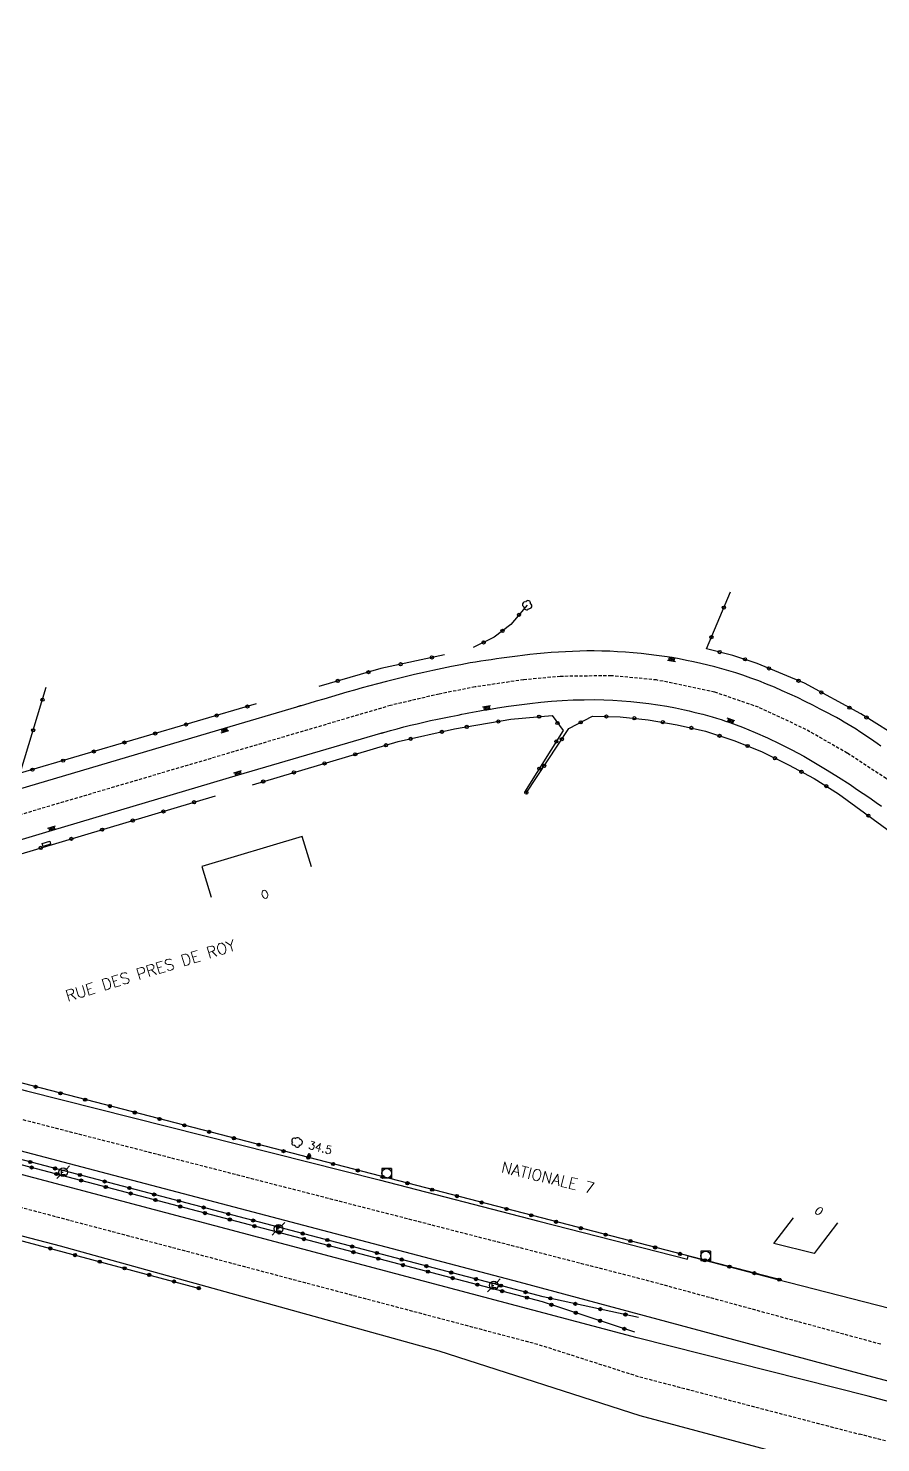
# Model space of a CAD drawing. Header units: millimetres. Extents: x 107999 to 109001, y 146999 to 148001.
# Drawn here: x 108647.6 to 108780.8, y 147631.8 to 147852.7 of the extents above; entities that cross this region are included whole.
import ezdxf
from ezdxf.enums import TextEntityAlignment as Align

# ---------------------------------------------------------------- set-up
doc = ezdxf.new("R2010")
doc.units = ezdxf.units.MM
doc.linetypes.add('DASHED', pattern=[0.75, 0.5, -0.25])
doc.layers.get('0').update_dxf_attribs({"linetype": 'CONTINUOUS'})
for name, color, linetype in [('W0001', 6, 'DASHED'), ('W0008', 7, 'CONTINUOUS'), ('W0100', 7, 'CONTINUOUS'), ('W0300', 7, 'CONTINUOUS'), ('W0322', 7, 'CONTINUOUS'), ('W0402', 7, 'CONTINUOUS'), ('W0420', 7, 'CONTINUOUS'), ('W0471', 7, 'CONTINUOUS'), ('W0851', 7, 'CONTINUOUS'), ('W0984', 7, 'CONTINUOUS'), ('W0989', 7, 'CONTINUOUS'), ('W0991', 7, 'CONTINUOUS')]:
    doc.layers.add(name, color=color, linetype=linetype)
doc.styles.get("Standard").update_dxf_attribs({"font": 'romans.shx', "width": 0.85})

# ---------------------------------------------------------------- blocks, each defined once
blk = doc.blocks.new('t322o')
at = {"color": 0, "linetype": 'Continuous'}
for radius in [0.25, 0.15]:
    blk.add_circle((0, 0), radius, dxfattribs=at)
blk = doc.blocks.new('T471')
for p, q in [((-0.333334, 0.333334), (-0.333334, -0.333334)), ((-0.333334, 0.333334), (0.333334, 0.333334)), ((-0.333334, 0), (0, 0)), ((0.500001, 0.500001), (1.000002, 1.000002)), ((-0.500001, -0.500001), (-1.000002, -1.000002)), ((-0.333334, -0.333334), (0.333334, -0.333334))]:
    blk.add_line(p, q)
blk.add_ellipse((0, 0), major_axis=(0.471405, 0.471405), ratio=1, start_param=5.4977871438, end_param=11.780972451)
blk = doc.blocks.new('T300')
for p, q in [((-0.8, 0.51), (-0.86, 0.34)), ((-0.86, 0.34), (-0.86, 0.17)), ((-0.86, 0.17), (-0.74, 0.06)), ((-0.69, 0.63), (-0.8, 0.51)), ((-0.8, -0.06), (-0.74, 0.06)), ((-0.74, 0.06), (-0.69, 0.11)), ((-0.57, 0.69), (-0.69, 0.63)), ((-0.46, 0.69), (-0.57, 0.69)), ((-0.29, 0.63), (-0.46, 0.69)), ((-0.29, 0.63), (-0.17, 0.74)), ((-0.23, 0.57), (-0.29, 0.63)), ((-0.17, 0.74), (-0.06, 0.8)), ((-0.06, 0.8), (0.06, 0.8)), ((0.06, 0.8), (0.23, 0.74)), ((0.23, 0.74), (0.34, 0.63)), ((0.34, 0.63), (0.4, 0.51)), ((0.46, 0.46), (0.34, 0.46)), ((0.4, 0.51), (0.4, 0.46)), ((0.57, 0.4), (0.46, 0.46)), ((0.57, 0.4), (0.69, 0.29)), ((0.69, 0.29), (0.74, 0.17)), ((0.74, 0.06), (0.69, -0.17)), ((0.74, 0.17), (0.74, 0.06)), ((-0.8, -0.17), (-0.8, -0.06)), ((-0.8, -0.23), (-0.8, -0.17)), ((-0.74, -0.34), (-0.8, -0.23)), ((-0.69, -0.4), (-0.74, -0.34)), ((-0.51, -0.46), (-0.69, -0.4)), ((-0.4, -0.46), (-0.51, -0.46)), ((-0.4, -0.46), (-0.34, -0.46)), ((-0.34, -0.46), (-0.34, -0.4)), ((-0.34, -0.51), (-0.34, -0.46)), ((-0.29, -0.63), (-0.34, -0.51)), ((-0.17, -0.74), (-0.29, -0.63)), ((-0.06, -0.8), (-0.17, -0.74)), ((0.06, -0.8), (-0.06, -0.8)), ((0.17, -0.74), (0.06, -0.8)), ((0.23, -0.69), (0.17, -0.74)), ((0.29, -0.46), (0.23, -0.46)), ((0.29, -0.63), (0.23, -0.69)), ((0.46, -0.4), (0.29, -0.46)), ((0.34, -0.51), (0.29, -0.63)), ((0.34, -0.51), (0.34, -0.46)), ((0.57, -0.34), (0.46, -0.4)), ((0.63, -0.29), (0.57, -0.34)), ((0.69, -0.17), (0.63, -0.29))]:
    blk.add_line(p, q)
blk = doc.blocks.new('T851')
for p, q in [((-0.25, -0.15), (0, 0.32)), ((0, 0.32), (0.25, -0.15)), ((-0.25, -0.15), (0.25, -0.15))]:
    blk.add_line(p, q)
for major_axis in [(-0.106, 0.106), (-0.0354, 0.0354), (-0.0236, 0.0236)]:
    blk.add_ellipse((0, 0), major_axis=major_axis, ratio=1, start_param=3.926991, end_param=10.210176)
blk = doc.blocks.new('T420')
for p, q in [((0.75, 0.75), (-0.75, 0.75)), ((-0.75, 0.75), (-0.75, -0.75)), ((0.75, 0.75), (0.75, -0.75)), ((0.75, -0.75), (-0.75, -0.75))]:
    blk.add_line(p, q)
blk.add_ellipse((0, 0), major_axis=(-0.53, 0.53), ratio=1, start_param=3.926991, end_param=10.210176)

msp = doc.modelspace()

# ---------------------------------------------------------------- linework, layer by layer
at = {"layer": 'W0001'}
msp.add_line((109000, 147575.03), (108777.44, 147633.17), dxfattribs=at)
at = {"layer": 'W0001', "flags": 128}
for points in [[(108780.81, 147647.19), (108744.43, 147657.11), (108610.89, 147691.47), (108037.37, 147842.97), (108003.21, 147851.85), (108000, 147852.68)], [(108000, 147838.65), (108062.49, 147823.11), (108504.78, 147706.11), (108727.25, 147647.19), (108742.97, 147642.16), (108777.44, 147633.17)]]:
    msp.add_lwpolyline(points, dxfattribs=at)
at = {"layer": 'W0001'}
msp.add_lwpolyline([(108863.24, 147660.36), (108850.72, 147677.83), (108846.7, 147683.34), (108842.09, 147688.45), (108836.54, 147693.12), (108803.84, 147718.62), (108781.68, 147735.52), (108775.59, 147739.48), (108769.13, 147743.2), (108761.72, 147746.66), (108754.87, 147749.02), (108745.8, 147750.92), (108738.72, 147751.59), (108730.75, 147751.48), (108725.02, 147750.95), (108717.42, 147749.83), (108711.81, 147748.72), (108704.23, 147746.95), (108629.78, 147724.98)], dxfattribs=at)
at = {"layer": 'W0008', "flags": 128}
for points in [[(108032.69, 147850.34), (108032.59, 147849.45), (108145.74, 147819.65), (108161.37, 147815.45), (108161.34, 147815.04), (108210.66, 147801.8), (108210.76, 147802.23), (108275.5, 147785.4), (108275.35, 147784.92), (108304.14, 147777.2), (108364.08, 147761.16), (108401.15, 147751.3), (108443.39, 147740.23), (108497.47, 147726.06), (108547.93, 147712.76), (108594.42, 147700.62), (108647.34, 147686.75), (108702.45, 147672.86), (108727.4, 147666.41), (108750.61, 147660.49), (108750.74, 147660.98), (108764.54, 147657.35), (108782.16, 147652.82)], [(108779.57, 147642.05), (108724.31, 147656.87), (108000, 147847.37)], [(108778.86, 147639.08), (108742.75, 147648.22), (108000, 147845.06)], [(108000, 147831.56), (108001.19, 147831.41), (108019.73, 147826.73), (108152.12, 147793.96), (108201.21, 147781.42), (108201.09, 147780.94), (108266.69, 147763.57), (108266.82, 147764.01), (108305.44, 147754), (108368.68, 147737.25), (108424.62, 147722.35), (108486.56, 147706.07), (108542.92, 147691.31), (108590.14, 147678.86), (108652.59, 147662.57), (108711.76, 147646.16), (108743.18, 147636.09), (108776.02, 147627.27)]]:
    msp.add_lwpolyline(points, dxfattribs=at)
at = {"layer": 'W0008'}
for points in [[(108780.81, 147740.61), (108780.27, 147740.98), (108779.73, 147741.36), (108779.19, 147741.73), (108778.64, 147742.11), (108778.1, 147742.47), (108777.55, 147742.84), (108776.95, 147743.22), (108776.35, 147743.61), (108775.74, 147743.97), (108775.12, 147744.33), (108774.51, 147744.69), (108773.88, 147745.05), (108773.26, 147745.39), (108772.62, 147745.72), (108771.99, 147746.06), (108771.36, 147746.39), (108771.36, 147746.39), (108770.18, 147746.98), (108769, 147747.58), (108767.8, 147748.16), (108766.61, 147748.72), (108765.41, 147749.25), (108764.2, 147749.78), (108762.98, 147750.28), (108761.75, 147750.77), (108760.52, 147751.22), (108759.27, 147751.66), (108758.19, 147752.02), (108757.1, 147752.34), (108756.01, 147752.67), (108754.91, 147752.97), (108753.8, 147753.25), (108752.7, 147753.52), (108751.58, 147753.77), (108750.46, 147753.98), (108749.34, 147754.2), (108748.21, 147754.41), (108748.21, 147754.41), (108747.01, 147754.59), (108745.79, 147754.77), (108744.58, 147754.92), (108743.36, 147755.06), (108742.14, 147755.17), (108740.92, 147755.28), (108739.7, 147755.34), (108738.48, 147755.41), (108737.25, 147755.44), (108736.03, 147755.45), (108734.91, 147755.45), (108733.79, 147755.42), (108732.67, 147755.39), (108731.55, 147755.33), (108730.44, 147755.27), (108729.32, 147755.19), (108728.2, 147755.09), (108727.09, 147754.98), (108725.97, 147754.88), (108724.86, 147754.75), (108724.04, 147754.66), (108723.22, 147754.55), (108722.4, 147754.44), (108721.58, 147754.33), (108720.77, 147754.22), (108719.95, 147754.09), (108719.13, 147753.97), (108718.31, 147753.84), (108717.5, 147753.7), (108716.69, 147753.58), (108715.22, 147753.31), (108713.76, 147753.03), (108712.3, 147752.73), (108710.84, 147752.42), (108709.4, 147752.11), (108707.95, 147751.77), (108706.5, 147751.42), (108705.05, 147751.06), (108703.61, 147750.69), (108702.17, 147750.31), (108700.98, 147750), (108699.78, 147749.67), (108698.59, 147749.33), (108697.39, 147749), (108696.2, 147748.66), (108695.01, 147748.31), (108693.81, 147747.95), (108692.62, 147747.61), (108691.44, 147747.27), (108690.25, 147746.91), (108690.18, 147746.89), (108690.11, 147746.86), (108690.04, 147746.84), (108689.97, 147746.83), (108689.91, 147746.8), (108689.84, 147746.78), (108689.77, 147746.77), (108689.7, 147746.73), (108689.62, 147746.72), (108689.55, 147746.7)], [(108689.55, 147746.7), (108678.22, 147743.34), (108630.91, 147729.33)], [(108702.67, 147742.59), (108702.72, 147742.61), (108702.77, 147742.62), (108702.82, 147742.64), (108702.87, 147742.66), (108702.92, 147742.66), (108702.97, 147742.67), (108703.02, 147742.69), (108703.06, 147742.7), (108703.12, 147742.72), (108703.16, 147742.73), (108704.2, 147743.03), (108705.24, 147743.31), (108706.29, 147743.58), (108707.34, 147743.84), (108708.38, 147744.09), (108709.44, 147744.34), (108710.49, 147744.58), (108711.55, 147744.8), (108712.6, 147745.02), (108713.66, 147745.23), (108713.66, 147745.23), (108714.23, 147745.34), (108714.78, 147745.45), (108715.34, 147745.56), (108715.91, 147745.67), (108716.47, 147745.78), (108717.03, 147745.89), (108717.59, 147745.98), (108718.16, 147746.09), (108718.72, 147746.19), (108719.28, 147746.28), (108720.95, 147746.56), (108722.63, 147746.81), (108724.31, 147747.05), (108726, 147747.27), (108727.68, 147747.44), (108729.38, 147747.59), (108731.06, 147747.72), (108732.76, 147747.8), (108734.45, 147747.84), (108736.14, 147747.86), (108737.55, 147747.83), (108738.96, 147747.77), (108740.38, 147747.69), (108741.78, 147747.56), (108743.19, 147747.42), (108744.59, 147747.25), (108745.98, 147747.05), (108747.38, 147746.81), (108748.77, 147746.55), (108750.15, 147746.27), (108750.87, 147746.09), (108751.59, 147745.92), (108752.3, 147745.75), (108753.02, 147745.56), (108753.73, 147745.36), (108754.45, 147745.16), (108755.15, 147744.95), (108755.86, 147744.73), (108756.55, 147744.5), (108757.26, 147744.27), (108757.26, 147744.27), (108759.23, 147743.53), (108761.2, 147742.73), (108763.12, 147741.89), (108765.03, 147740.97), (108766.91, 147740.02), (108768.78, 147739), (108770.62, 147737.95), (108772.44, 147736.86), (108774.23, 147735.73), (108776.02, 147734.59), (108776.84, 147734.03), (108777.67, 147733.48), (108778.49, 147732.92), (108779.31, 147732.36), (108780.12, 147731.8), (108780.94, 147731.22)], [(108702.67, 147742.59), (108680.44, 147736.06), (108651.36, 147727.42), (108630.32, 147721.14)], [(109000, 147584.45), (108978.79, 147590.07), (108917.99, 147605.86), (108901.46, 147608.77), (108900.89, 147608.52), (108888.28, 147611.31), (108854.21, 147620.36), (108851.49, 147622.89), (108822.13, 147630.89), (108779.57, 147642.05)], [(109000, 147580.44), (108979.55, 147585.8), (108910.89, 147604.27), (108888.41, 147610.16), (108853.38, 147619.34), (108820.74, 147627.99), (108778.86, 147639.08)]]:
    msp.add_lwpolyline(points, dxfattribs=at)
at = {"layer": 'W0100'}
msp.add_lwpolyline([(108691.86, 147721.72), (108690.42, 147726.5), (108674.75, 147721.81), (108676.19, 147717.02)], dxfattribs=at)
at = {"layer": 'W0100', "flags": 128}
msp.add_lwpolyline([(108774.07, 147666.16), (108771.04, 147662.18), (108770.42, 147661.36), (108764.13, 147662.95), (108767.16, 147666.93)], dxfattribs=at)
at = {"layer": 'W0300'}
for centre, radius, start, end in [((108725.24, 147762.7), 0.402, 76.5043, 243.435), ((108725.45, 147762.27), 0.394, 166.2392, 331.9275), ((108725.7, 147762.92), 0.402, 346.5043, 154.44), ((108725.91, 147762.47), 0.402, 256.5043, 63.435)]:
    msp.add_arc(centre, radius, start, end, dxfattribs=at)
at = {"layer": 'W0322', "flags": 128}
for points in [[(108765.34, 147657.18), (108594, 147701.58), (108549.33, 147713.23), (108493.56, 147727.69), (108303.93, 147777.86), (108259.69, 147790.65), (108227.26, 147799.19), (108209.88, 147802.67), (108161.41, 147815.61), (108033.82, 147849.32), (108030.75, 147851.94)], [(108742.98, 147651.39), (108728.07, 147654.6), (108720.18, 147656.69), (108301.25, 147766.72), (108000, 147846.3)], [(108742.41, 147649.06), (108727.94, 147653.83), (108310.81, 147763.39), (108000, 147845.48)], [(108012.69, 147828.2), (108019.41, 147826.61), (108024.06, 147827.3), (108152.06, 147793.44), (108267.24, 147763.27), (108305.3, 147753.35), (108546.68, 147689.91), (108589.88, 147678.52), (108674.59, 147655.86)]]:
    msp.add_lwpolyline(points, dxfattribs=at)
at = {"layer": 'W0322'}
for points in [[(108797.81, 147742.05), (108794.14, 147740.42), (108790.27, 147739.77), (108788.21, 147739.78), (108784.52, 147741.39), (108777.69, 147745.64), (108768.88, 147750.41), (108761.51, 147753.5), (108757.71, 147754.77), (108753.59, 147755.77), (108757.32, 147764.66)], [(108725.58, 147762.59), (108723.03, 147759.61), (108720.41, 147757.59), (108717.14, 147755.98)], [(108712.64, 147754.86), (108702.7, 147752.7), (108693.02, 147749.92)], [(108683.22, 147747.19), (108646.35, 147736.36), (108650.44, 147749.8)], [(108682.63, 147734.56), (108705.42, 147741.3), (108714.2, 147743.27), (108723.04, 147744.78), (108729.45, 147745.39), (108731.17, 147743.02), (108725.17, 147733.39)], [(108725.39, 147733.25), (108732.1, 147743.33), (108735.77, 147745.27), (108740.12, 147745.19), (108744.5, 147744.7), (108749.02, 147743.94), (108753.42, 147742.94), (108757.84, 147741.48), (108762.16, 147739.77), (108766.42, 147737.66), (108770.42, 147735.53), (108774.2, 147733.16), (108788.56, 147722.66), (108816.67, 147698.94), (108807.05, 147682.78)], [(108646.32, 147708.06), (108628.48, 147718.42), (108676.88, 147732.81)]]:
    msp.add_lwpolyline(points, dxfattribs=at)
for centre, radius in [((108756.3, 147762.22), 0.25), ((108724.3, 147761.09), 0.25), ((108721.72, 147758.59), 0.25), ((108754.36, 147757.61), 0.25), ((108718.77, 147756.78), 0.25), ((108755.65, 147755.27), 0.25), ((108705.8, 147753.38), 0.25), ((108710.69, 147754.44), 0.25), ((108759.61, 147754.14), 0.25), ((108763.35, 147752.72), 0.25), ((108695.98, 147750.78), 0.25), ((108700.78, 147752.14), 0.25), ((108767.97, 147750.8), 0.25), ((108771.53, 147748.98), 0.25), ((108649.84, 147747.84), 0.25), ((108681.86, 147746.78), 0.25), ((108775.93, 147746.59), 0.25), ((108672.26, 147743.97), 0.25), ((108677.06, 147745.38), 0.247), ((108716.13, 147743.59), 0.25), ((108721.06, 147744.44), 0.25), ((108727.46, 147745.2), 0.25), ((108730.31, 147744.2), 0.25), ((108733.93, 147744.3), 0.25), ((108737.95, 147745.22), 0.247), ((108742.31, 147744.95), 0.25), ((108746.76, 147744.33), 0.25), ((108778.59, 147745.08), 0.264), ((108648.39, 147743.06), 0.25), ((108667.46, 147742.56), 0.25), ((108707.37, 147741.73), 0.25), ((108712.25, 147742.83), 0.25), ((108730.99, 147741.67), 0.25), ((108751.22, 147743.44), 0.25), ((108755.63, 147742.2), 0.25), ((108657.87, 147739.75), 0.25), ((108662.66, 147741.16), 0.25), ((108698.71, 147739.31), 0.25), ((108703.51, 147740.73), 0.247), ((108730.12, 147741.31), 0.25), ((108760, 147740.62), 0.25), ((108653.07, 147738.33), 0.25), ((108693.91, 147737.89), 0.25), ((108727.47, 147737.08), 0.25), ((108728.22, 147737.5), 0.25), ((108764.29, 147738.7), 0.25), ((108648.27, 147736.92), 0.25), ((108684.33, 147735.06), 0.25), ((108689.12, 147736.48), 0.25), ((108768.42, 147736.59), 0.25), ((108725.45, 147733.34), 0.25), ((108772.31, 147734.34), 0.25), ((108668.74, 147730.39), 0.25), ((108673.53, 147731.83), 0.25), ((108663.95, 147728.97), 0.25), ((108778.88, 147729.73), 0.247), ((108654.36, 147726.12), 0.25), ((108659.16, 147727.55), 0.25), ((108649.57, 147724.7), 0.25)]:
    msp.add_circle(centre, radius, dxfattribs=at)
at = {"layer": 'W0402'}
for points in [[(108747.51, 147754), (108748.77, 147753.81), (108748.77, 147753.81)], [(108747.72, 147753.97), (108747.79, 147754.47)], [(108747.93, 147753.94), (108748, 147754.44)], [(108748.14, 147753.91), (108748.21, 147754.41)], [(108748.35, 147753.88), (108748.43, 147754.38)], [(108748.56, 147753.84), (108748.64, 147754.33)], [(108719.84, 147746.88), (108718.58, 147746.67), (108718.58, 147746.67)], [(108718.78, 147746.7), (108718.86, 147746.22)], [(108718.99, 147746.75), (108719.07, 147746.25)], [(108719.2, 147746.78), (108719.28, 147746.28)], [(108719.41, 147746.81), (108719.49, 147746.31)], [(108719.62, 147746.84), (108719.7, 147746.34)], [(108758.03, 147744.52), (108756.84, 147744.95), (108756.84, 147744.95)], [(108757.02, 147744.88), (108756.85, 147744.41)], [(108757.23, 147744.8), (108757.05, 147744.33)], [(108757.43, 147744.73), (108757.26, 147744.27)], [(108757.63, 147744.66), (108757.46, 147744.19)], [(108757.83, 147744.58), (108757.66, 147744.11)], [(108677.75, 147742.67), (108678.97, 147743.05), (108678.97, 147743.05)], [(108677.95, 147742.73), (108677.81, 147743.22)], [(108678.16, 147742.8), (108678.02, 147743.28)], [(108678.37, 147742.86), (108678.22, 147743.34)], [(108678.57, 147742.92), (108678.43, 147743.41)], [(108678.77, 147742.98), (108678.63, 147743.45)], [(108680.91, 147736.72), (108679.69, 147736.38), (108679.69, 147736.38)], [(108679.88, 147736.42), (108680.02, 147735.95)], [(108680.09, 147736.48), (108680.23, 147736)], [(108680.3, 147736.55), (108680.44, 147736.06)], [(108680.5, 147736.61), (108680.64, 147736.12)], [(108680.71, 147736.67), (108680.84, 147736.19)], [(108651.83, 147728.09), (108650.61, 147727.72), (108650.61, 147727.72)], [(108650.81, 147727.78), (108650.95, 147727.3)], [(108651.02, 147727.84), (108651.16, 147727.36)], [(108651.22, 147727.91), (108651.36, 147727.42)], [(108651.42, 147727.97), (108651.57, 147727.48)], [(108651.63, 147728.03), (108651.77, 147727.55)]]:
    msp.add_lwpolyline(points, dxfattribs=at)
at = {"layer": 'W0471'}
msp.add_lwpolyline([(108650.98, 147725.77), (108651.12, 147725.28), (108649.93, 147724.92), (108649.79, 147725.41), (108650.98, 147725.77)], dxfattribs=at)

# ---------------------------------------------------------------- block references
at = {"layer": 'W0300'}
msp.add_blockref('T300', (108689.67, 147678.7), dxfattribs=at)
at = {"layer": 'W0322'}
for p, rotation in [((108648.77, 147687.39), 165.4739272128569), ((108652.65, 147686.38), 165.4739272128569), ((108656.52, 147685.38), 165.4739272128569), ((108660.39, 147684.38), 165.4739272128569), ((108664.26, 147683.37), 165.4739272128569), ((108668.14, 147682.37), 165.4739272128569), ((108672.01, 147681.37), 165.4739272128569), ((108675.88, 147680.36), 165.4739272128569), ((108679.75, 147679.36), 165.4739272128569), ((108683.62, 147678.36), 165.4739272128569), ((108687.5, 147677.35), 165.4739272128569), ((108647.94, 147675.66), 165.2833489930991), ((108691.37, 147676.35), 165.4739272128569), ((108695.24, 147675.35), 165.4739272128569), ((108648.15, 147674.79), 165.283941537551), ((108651.81, 147674.65), 165.2833489930991), ((108652.02, 147673.77), 165.283941537551), ((108655.68, 147673.63), 165.2833489930991), ((108699.11, 147674.34), 165.4739272128569), ((108702.98, 147673.34), 165.4739272128569), ((108655.89, 147672.76), 165.283941537551), ((108659.55, 147672.61), 165.2833489930991), ((108659.75, 147671.74), 165.283941537551), ((108663.42, 147671.6), 165.2833489930991), ((108663.62, 147670.73), 165.283941537551), ((108706.86, 147672.34), 165.4739272128569), ((108710.73, 147671.33), 165.4739272128569), ((108667.28, 147670.58), 165.2833489930991), ((108667.49, 147669.71), 165.283941537551), ((108671.15, 147669.57), 165.2833489930991), ((108671.36, 147668.69), 165.283941537551), ((108675.02, 147668.55), 165.2833489930991), ((108714.6, 147670.33), 165.4739272128569), ((108718.47, 147669.33), 165.4739272128569), ((108675.23, 147667.68), 165.283941537551), ((108678.89, 147667.53), 165.2833489930991), ((108679.1, 147666.66), 165.283941537551), ((108682.76, 147666.52), 165.2833489930991), ((108722.35, 147668.32), 165.4739272128569), ((108726.22, 147667.32), 165.4739272128569), ((108730.09, 147666.32), 165.4739272128569), ((108682.97, 147665.64), 165.283941537551), ((108686.63, 147665.5), 165.2833489930991), ((108686.84, 147664.63), 165.283941537551), ((108690.5, 147664.48), 165.2833489930991), ((108733.96, 147665.31), 165.4739272128569), ((108737.83, 147664.31), 165.4739272128569), ((108651.06, 147662.16), 345.029518530058), ((108690.71, 147663.61), 165.283941537551), ((108694.37, 147663.47), 165.2833489930991), ((108694.57, 147662.6), 165.283941537551), ((108698.23, 147662.45), 165.2833489930991), ((108741.71, 147663.31), 165.4739272128569), ((108745.58, 147662.31), 165.4739272128569), ((108654.93, 147661.12), 345.029518530058), ((108658.79, 147660.09), 345.029518530058), ((108698.44, 147661.58), 165.283941537551), ((108702.1, 147661.44), 165.2833489930991), ((108702.31, 147660.56), 165.283941537551), ((108705.97, 147660.42), 165.2833489930991), ((108749.45, 147661.3), 165.4739272128569), ((108753.32, 147660.3), 165.4739272128569), ((108662.66, 147659.06), 345.029518530058), ((108666.52, 147658.02), 345.029518530058), ((108706.18, 147659.55), 165.283941537551), ((108709.84, 147659.4), 165.2833489930991), ((108710.05, 147658.53), 165.283941537551), ((108713.71, 147658.39), 165.2833489930991), ((108713.92, 147657.52), 165.283941537551), ((108757.19, 147659.3), 165.4739272128569), ((108761.07, 147658.29), 165.4739272128569), ((108670.39, 147656.99), 345.029518530058), ((108674.25, 147655.96), 345.029518530058), ((108717.58, 147657.37), 165.2833489930991), ((108717.79, 147656.5), 165.283941537551), ((108721.45, 147656.35), 165.1601535908343), ((108721.66, 147655.48), 165.283941537551), ((108725.31, 147655.33), 165.1601535908343), ((108764.94, 147657.29), 165.4739272128569), ((108725.52, 147654.47), 165.283941537551), ((108729.19, 147654.36), 167.8437418737708), ((108729.37, 147653.36), 161.7369387131449), ((108733.1, 147653.51), 167.8437418737708), ((108733.17, 147652.11), 161.7369387131449), ((108736.96, 147650.86), 161.7369387131449), ((108737.01, 147652.67), 167.8437418737708), ((108740.92, 147651.83), 167.8437418737708), ((108740.76, 147649.6), 161.7369387131449)]:
    msp.add_blockref('t322o', p, dxfattribs=dict(at, rotation=rotation))
at = {"layer": 'W0420'}
for p in [(108703.63, 147673.89), (108753.45, 147660.98)]:
    msp.add_blockref('T420', p, dxfattribs=at)
at = {"layer": 'W0471'}
for p in [(108653.07, 147674.06), (108686.72, 147665.23), (108720.37, 147656.39)]:
    msp.add_blockref('T471', p, dxfattribs=at)
at = {"layer": 'W0851'}
msp.add_blockref('T851', (108691.5, 147676.69), dxfattribs=at)

# ---------------------------------------------------------------- texts
at = {"layer": 'W0984'}
msp.add_text('34.5', height=1.25, rotation=345.7907, dxfattribs=at).set_placement((108693.25, 147677.89), align=Align.MIDDLE)
at = {"layer": 'W0989'}
for s, rotation, p in [('RUE DES PRES DE ROY', 17, (108666.73, 147705.56)), ('NATIONALE 7', 346.7716, (108728.83, 147673.21))]:
    msp.add_text(s, height=1.75, rotation=rotation, dxfattribs=at).set_placement(p, align=Align.MIDDLE)
at = {"layer": 'W0991'}
for s, rotation, p in [('O', 15, (108684.59, 147717.45)), ('0', 317.0241, (108771.18, 147668))]:
    msp.add_text(s, height=1.25, rotation=rotation, dxfattribs=at).set_placement(p, align=Align.MIDDLE)

doc.saveas('drawing.dxf')
